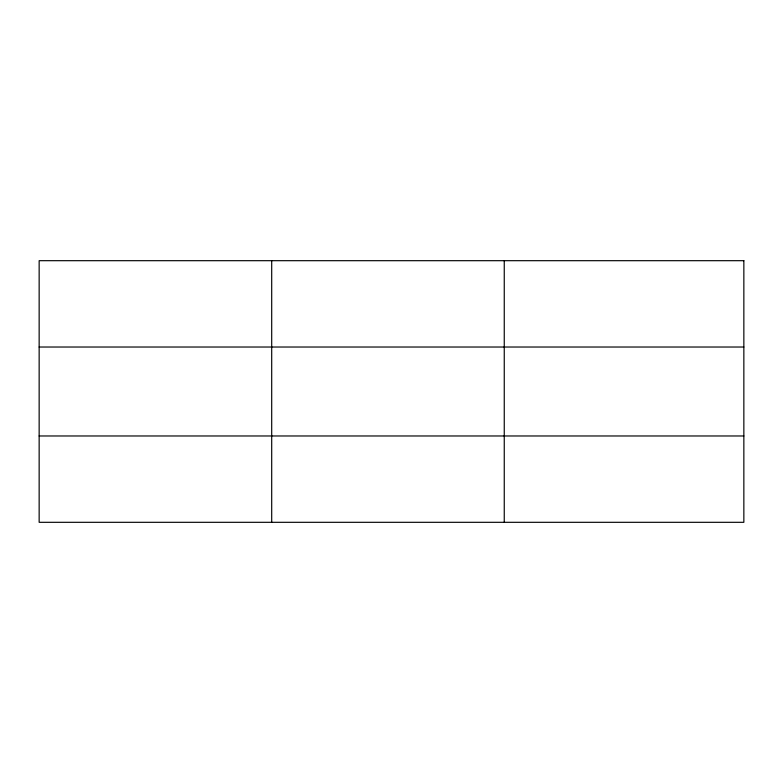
<?xml version="1.0" encoding="UTF-8"?>
<svg xmlns="http://www.w3.org/2000/svg" width="783" height="783" viewBox="0 0 783 783"><rect width="100%" height="100%" fill="white"/><g stroke="black" fill="none" stroke-linecap="round" stroke-linejoin="round"><path stroke-width="1.17" d="M271.701 260.69L271.701 522.31M504.252 260.69L504.252 522.31M39.15 347.026L743.85 347.026M39.15 435.974L743.85 435.974M743.85 260.69L743.85 522.31L39.15 522.31L39.15 260.69L743.85 260.69"/></g></svg>
